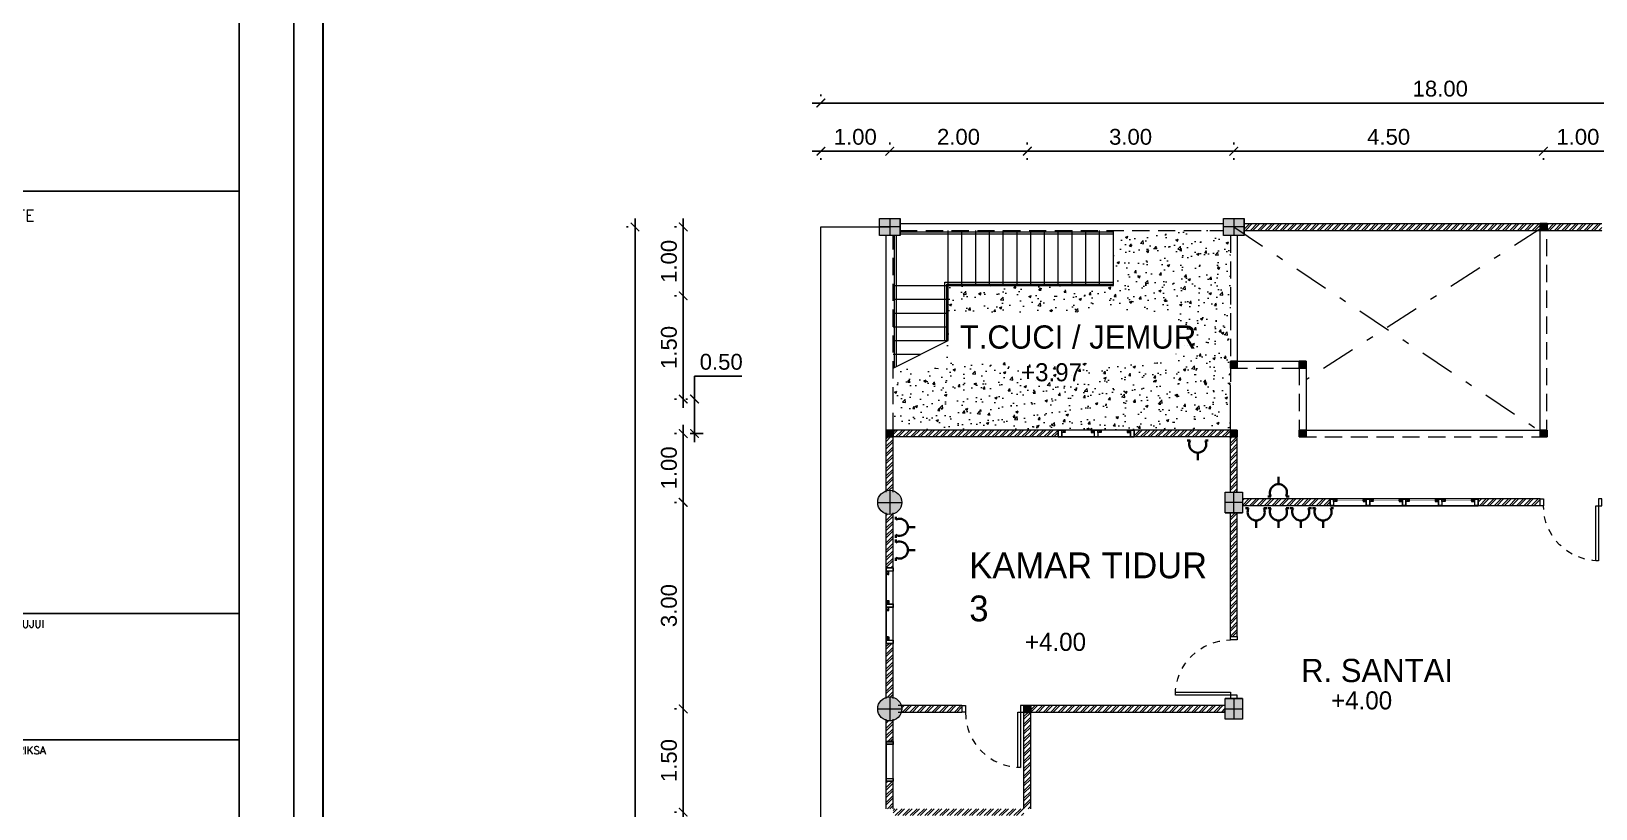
# Model space of a CAD drawing. Header units: millimetres. Extents: x -667 to -468, y -723 to -475.
# Drawn here: x -595.43 to -572.7, y -699.84 to -688.54 of the extents above; entities that cross this region are included whole.
import ezdxf

# ---------------------------------------------------------------- set-up
doc = ezdxf.new("R2010")
doc.units = ezdxf.units.MM
for name, pattern in [('CENTER', [2, 1.25, -0.25, 0.25, -0.25]), ('DASHDOT', [1, 0.5, -0.25, 0, -0.25]), ('DASHED2', [0.375, 0.25, -0.125]), ('HIDDEN', [0.375, 0.25, -0.125])]:
    doc.linetypes.add(name, pattern=pattern)
doc.layers.get('0').update_dxf_attribs({"lineweight": 9})
doc.layers.get('Defpoints').update_dxf_attribs({"lineweight": 0})
for name, color, linetype, lineweight in [('BLOCK', 231, 'Continuous', 5), ('COLUMN', 11, 'Continuous', 9), ('dinding', 36, 'Continuous', 9), ('DOOR', 6, 'Continuous', 5), ('HIDDEN', 9, 'HIDDEN', 5), ('NOTASI', 250, 'Continuous', 5), ('pintu', 6, 'Continuous', 5), ('TEXT', 26, 'Continuous', 5)]:
    doc.layers.add(name, color=color, linetype=linetype, lineweight=lineweight)
doc.layers.add('KOP', color=1, linetype='Continuous')
doc.styles.add('ROMANS', font='romans.shx')
doc.styles.add('ROMS', font='romans.shx', dxfattribs={"width": 0.9, "height": 16})
doc.styles.get("Standard").update_dxf_attribs({"font": 'arial.ttf'})
doc.dimstyles.new('Copy of 1-100', dxfattribs={"dimtxt": 0.23, "dimasz": 0.125, "dimexe": 0.125, "dimexo": 0.1, "dimgap": 0.09, "dimtad": 1, "dimtoh": 1, "dimzin": 0, "dimdsep": 46, "dimtxsty": 'Standard', "dimblk": 'ARCHTICK', "dimcen": 0.09, "dimdle": 0.125, "dimclrt": 2, "dimadec": 0, "dimazin": 0, "dimtfac": 1, "dimtofl": 0, "dimtmove": 0, "dimatfit": 3, "dimldrblk": 'ARCHTICK', "dimfxl": 1, "dimtolj": 1, "dimtzin": 0, "dimarcsym": 0})
pattern_1 = [(45, (75.192764, -159.11501), (-0.053881537, 0.053881537), []), (45, (75.228685, -159.11501), (-0.053881537, 0.053881537), [])]

# ---------------------------------------------------------------- blocks, each defined once
blk = doc.blocks.new('EW2433')
at = {"layer": 'Defpoints'}
for p, q in [((482.796, -195.749), (482.796, -209.927)), ((502.962, -209.927), (502.962, -195.749))]:
    blk.add_line(p, q, dxfattribs=at)
at = {"layer": 'KOP', "color": 11, "ltscale": 0.1}
for p, q in [((483.021, -209.596), (483.021, -195.95)), ((483.024, -195.952), (483.024, -209.593))]:
    blk.add_line(p, q, dxfattribs=at)
at = {"layer": 'KOP', "linetype": 'Continuous'}
blk.add_line((502.538, -195.95), (502.538, -209.596), dxfattribs=at)
at = {"layer": 'KOP', "color": 1, "ltscale": 0.1}
for p, q in [((502.538, -197.521), (500.579, -197.521)), ((502.538, -200.793), (500.579, -200.793)), ((502.538, -201.772), (500.579, -201.772))]:
    blk.add_line(p, q, dxfattribs=at)
at = {"layer": 'KOP', "color": 1, "linetype": 'Continuous', "width": 1}
for s, height, style, p in [('NOTE', 0.0882, 'ROMANS', (500.652, -197.753)), ('DISETUJUI', 0.0588, 'ROMS', (500.643, -200.902)), ('DIPERIKSA', 0.0588, 'ROMS', (500.643, -201.881))]:
    blk.add_text(s, height=height, dxfattribs=dict(at, style=style)).set_placement(p)
blk = doc.blocks.new('FFFF')
at = {"layer": 'NOTASI', "ltscale": 0.01}
h = blk.add_hatch(color=256, dxfattribs=at)
h.paths.add_polyline_path([(-508.37, -250.991), (-508.495, -250.991), (-508.495, -251.141), (-508.37, -251.141)])
h.paths.add_polyline_path([(-508.37, -251.141), (-508.495, -251.141), (-508.495, -251.291), (-508.37, -251.291)])
h.paths.add_polyline_path([(-508.495, -251.141), (-508.62, -251.141), (-508.62, -251.291), (-508.495, -251.291)])
h.paths.add_polyline_path([(-508.495, -250.991), (-508.62, -250.991), (-508.62, -251.141), (-508.495, -251.141)])
at = {"ltscale": 0.01}
for p, q in [((-508.37, -250.991), (-508.62, -250.991)), ((-508.62, -251.141), (-508.37, -251.141)), ((-508.495, -250.991), (-508.495, -251.291))]:
    blk.add_line(p, q, dxfattribs=at)
blk.add_lwpolyline([(-508.62, -250.991), (-508.37, -250.991), (-508.37, -251.291), (-508.62, -251.291)], close=True, dxfattribs=at)
blk = doc.blocks.new('*U614')
for points in [[(81823, 24533), (81823, 25333), (81783, 25333), (81783, 24533)], [(80973, 24433), (81023, 24433), (81023, 24533), (80973, 24533)], [(81823, 24533), (81873, 24533), (81873, 24433), (81823, 24433)]]:
    blk.add_lwpolyline(points, close=True)
at = {"layer": 'HIDDEN'}
blk.add_arc((81823, 24533), 800, 90, 180, dxfattribs=at)
blk = doc.blocks.new('*U582')
for points in [[(81023, 24533), (81023, 25333), (81063, 25333), (81063, 24533)], [(81023, 24533), (80973, 24533), (80973, 24433), (81023, 24433)], [(81873, 24433), (81823, 24433), (81823, 24533), (81873, 24533)]]:
    blk.add_lwpolyline(points, close=True)
at = {"layer": 'HIDDEN'}
blk.add_arc((81023, 24533), 800, 0, 90, dxfattribs=at)
blk = doc.blocks.new('32')
at = {"layer": 'NOTASI'}
h = blk.add_hatch(color=256, dxfattribs=at)
h.paths.add_polyline_path([(2106.822, 191.47), (2106.772, 191.47), (2106.772, 191.42), (2106.822, 191.42)])
h.paths.add_polyline_path([(2106.872, 191.47), (2106.822, 191.47), (2106.822, 191.42), (2106.872, 191.42)])
h.paths.add_polyline_path([(2106.872, 191.42), (2106.822, 191.42), (2106.822, 191.37), (2106.872, 191.37)])
h.paths.add_polyline_path([(2106.822, 191.42), (2106.772, 191.42), (2106.772, 191.37), (2106.822, 191.37)])
at = {"layer": 'BLOCK'}
for p, q in [((2106.772, 191.42), (2106.872, 191.42)), ((2106.822, 191.47), (2106.822, 191.37))]:
    blk.add_line(p, q, dxfattribs=at)
blk.add_lwpolyline([(2106.872, 191.47), (2106.772, 191.47), (2106.772, 191.37), (2106.872, 191.37)], close=True, dxfattribs=at)
blk = doc.blocks.new('*U248')
for points in [[(81823, 24533), (81823, 25333), (81783, 25333), (81783, 24533)], [(80973, 24433), (81023, 24433), (81023, 24533), (80973, 24533)], [(81823, 24533), (81873, 24533), (81873, 24433), (81823, 24433)]]:
    blk.add_lwpolyline(points, close=True)
at = {"layer": 'HIDDEN'}
blk.add_arc((81823, 24533), 800, 90, 180, dxfattribs=at)
blk = doc.blocks.new('kolommm bulat')
at = {"layer": 'NOTASI'}
h = blk.add_hatch(color=256, dxfattribs=at)
h.paths.add_polyline_path([(-808.914, -494.931), (-808.914, -495.106), (-808.739, -495.106, 0.414214)])
h.paths.add_polyline_path([(-808.914, -494.931, 0.414214), (-809.089, -495.106), (-808.914, -495.106)])
h.paths.add_polyline_path([(-808.914, -495.106), (-809.089, -495.106, 0.414214), (-808.914, -495.281)])
h.paths.add_polyline_path([(-808.739, -495.106), (-808.914, -495.106), (-808.914, -495.281, 0.414214)])
for p, q in [((-808.914, -494.931), (-808.914, -495.281)), ((-809.089, -495.106), (-808.739, -495.106))]:
    blk.add_line(p, q)
blk.add_circle((-808.914, -495.106), 0.175)
blk = doc.blocks.new('FCE')
h = blk.add_hatch()
h.set_pattern_fill('ANSI31', color=30, scale=0.02, angle=-180, style=0)
h.set_pattern_definition([(45, (-1849.7851361, -2568.5427676), (-0.0017677669529, 0.0017677669529), [])])
h.paths.add_polyline_path([(-655.011, -509.722), (-655.009, -509.722, -0.354282), (-655.007, -509.719), (-655.027, -509.719), (-655.027, -509.727), (-655.011, -509.727)])
h.paths.add_polyline_path([(-655.027, -509.711), (-655.027, -509.719), (-655.007, -509.719, -0.354282), (-655.009, -509.716), (-655.011, -509.716), (-655.011, -509.711)])
h = blk.add_hatch()
h.set_pattern_fill('ANSI31', color=30, scale=0.02, angle=-180, style=0)
h.set_pattern_definition([(135, (540.1511286, -2568.5427676), (0.0017677669529, 0.0017677669529), [])])
h.paths.add_polyline_path([(-654.623, -509.722), (-654.625, -509.722, 0.354282), (-654.627, -509.719), (-654.607, -509.719), (-654.607, -509.727), (-654.623, -509.727)])
h.paths.add_polyline_path([(-654.607, -509.711), (-654.607, -509.719), (-654.627, -509.719, 0.354282), (-654.625, -509.716), (-654.623, -509.716), (-654.623, -509.711)])
h = blk.add_hatch()
h.set_pattern_fill('ANSI31', color=30, scale=0.02, angle=-180, style=0)
h.set_pattern_definition([(45, (-1849.2601361, -2568.5427676), (-0.0017677669529, 0.0017677669529), [])])
h.paths.add_polyline_path([(-654.486, -509.722), (-654.484, -509.722, -0.354282), (-654.482, -509.719), (-654.502, -509.719), (-654.502, -509.727), (-654.486, -509.727)])
h.paths.add_polyline_path([(-654.502, -509.711), (-654.502, -509.719), (-654.482, -509.719, -0.354282), (-654.484, -509.716), (-654.486, -509.716), (-654.486, -509.711)])
h = blk.add_hatch()
h.set_pattern_fill('ANSI31', color=30, scale=0.02, angle=-180, style=0)
h.set_pattern_definition([(135, (540.6761286, -2568.5427676), (0.0017677669529, 0.0017677669529), [])])
h.paths.add_polyline_path([(-654.098, -509.722), (-654.1, -509.722, 0.354282), (-654.102, -509.719), (-654.082, -509.719), (-654.082, -509.727), (-654.098, -509.727)])
h.paths.add_polyline_path([(-654.082, -509.711), (-654.082, -509.719), (-654.102, -509.719, 0.354282), (-654.1, -509.716), (-654.098, -509.716), (-654.098, -509.711)])
for points in [[(-655.055, -509.638), (-655.105, -509.638), (-655.105, -509.738), (-655.055, -509.738)], [(-655.105, -509.638), (-654.005, -509.638), (-654.005, -509.738), (-655.105, -509.738)], [(-655.057, -509.64), (-655.103, -509.64), (-655.103, -509.736), (-655.057, -509.736)], [(-654.53, -509.638), (-654.58, -509.638), (-654.58, -509.738), (-654.53, -509.738)], [(-654.532, -509.64), (-654.578, -509.64), (-654.578, -509.736), (-654.532, -509.736)], [(-654.005, -509.638), (-654.055, -509.638), (-654.055, -509.738), (-654.005, -509.738)], [(-654.007, -509.64), (-654.053, -509.64), (-654.053, -509.736), (-654.007, -509.736)], [(-655.029, -509.709), (-655.009, -509.709), (-655.009, -509.703), (-655.053, -509.703), (-655.053, -509.736), (-655.009, -509.736), (-655.009, -509.729), (-655.029, -509.729)], [(-654.605, -509.709), (-654.625, -509.709), (-654.625, -509.703), (-654.582, -509.703), (-654.582, -509.736), (-654.625, -509.736), (-654.625, -509.729), (-654.605, -509.729)], [(-654.504, -509.709), (-654.484, -509.709), (-654.484, -509.703), (-654.528, -509.703), (-654.528, -509.736), (-654.484, -509.736), (-654.484, -509.729), (-654.504, -509.729)], [(-654.08, -509.709), (-654.1, -509.709), (-654.1, -509.703), (-654.057, -509.703), (-654.057, -509.736), (-654.1, -509.736), (-654.1, -509.729), (-654.08, -509.729)]]:
    blk.add_lwpolyline(points, close=True)
for points in [[(-655.009, -509.713), (-655.009, -509.711), (-655.009, -509.716), (-655.009, -509.711), (-655.007, -509.711), (-655.007, -509.701), (-655.055, -509.701), (-655.055, -509.738), (-655.007, -509.738), (-655.007, -509.727), (-655.009, -509.727), (-655.009, -509.722), (-655.009, -509.727)], [(-655.009, -509.722), (-655.011, -509.722), (-655.011, -509.727), (-655.027, -509.727), (-655.027, -509.711), (-655.011, -509.711), (-655.011, -509.716), (-655.009, -509.716)], [(-654.625, -509.713), (-654.625, -509.711), (-654.625, -509.716), (-654.625, -509.711), (-654.627, -509.711), (-654.627, -509.701), (-654.58, -509.701), (-654.58, -509.738), (-654.627, -509.738), (-654.627, -509.727), (-654.625, -509.727), (-654.625, -509.722), (-654.625, -509.727)], [(-654.625, -509.722), (-654.623, -509.722), (-654.623, -509.727), (-654.607, -509.727), (-654.607, -509.711), (-654.623, -509.711), (-654.623, -509.716), (-654.625, -509.716)], [(-654.484, -509.713), (-654.484, -509.711), (-654.484, -509.716), (-654.484, -509.711), (-654.482, -509.711), (-654.482, -509.701), (-654.53, -509.701), (-654.53, -509.738), (-654.482, -509.738), (-654.482, -509.727), (-654.484, -509.727), (-654.484, -509.722), (-654.484, -509.727)], [(-654.484, -509.722), (-654.486, -509.722), (-654.486, -509.727), (-654.502, -509.727), (-654.502, -509.711), (-654.486, -509.711), (-654.486, -509.716), (-654.484, -509.716)], [(-654.1, -509.713), (-654.1, -509.711), (-654.1, -509.716), (-654.1, -509.711), (-654.102, -509.711), (-654.102, -509.701), (-654.055, -509.701), (-654.055, -509.738), (-654.102, -509.738), (-654.102, -509.727), (-654.1, -509.727), (-654.1, -509.722), (-654.1, -509.727)], [(-654.1, -509.722), (-654.098, -509.722), (-654.098, -509.727), (-654.082, -509.727), (-654.082, -509.711), (-654.098, -509.711), (-654.098, -509.716), (-654.1, -509.716)]]:
    blk.add_lwpolyline(points)
at = {"color": 20, "const_width": 0.002}
for points in [[(-654.623, -509.719), (-655.011, -509.719)], [(-654.098, -509.719), (-654.486, -509.719)]]:
    blk.add_lwpolyline(points, dxfattribs=at)
for centre, start, end in [((-655.006, -509.717), 174.6734, 252.7067), ((-655.006, -509.722), 107.2933, 185.3266), ((-654.628, -509.717), 287.2933, 5.3266), ((-654.628, -509.722), 354.6734, 72.7067), ((-654.481, -509.717), 174.6734, 252.7067), ((-654.481, -509.722), 107.2933, 185.3266), ((-654.103, -509.717), 287.2933, 5.3266), ((-654.103, -509.722), 354.6734, 72.7067)]:
    blk.add_arc(centre, 0.00286, start, end)
blk = doc.blocks.new('_ArchTick')
at = {"color": 0, "linetype": 'ByBlock', "const_width": 0.15}
blk.add_lwpolyline([(-0.5, -0.5), (0.5, 0.5)], dxfattribs=at)
blk = doc.blocks.new('*D1110')
at = {"layer": 'Defpoints', "color": 0}
for p in [(-585.956, -699.886), (-585.956, -699.886), (-585.956, -701.386)]:
    blk.add_point(p, dxfattribs=at)
at = {"layer": 'NOTASI', "color": 0, "lineweight": -2}
for p, q in [((-586.056, -699.886), (-586.081, -699.886)), ((-585.956, -701.511), (-585.956, -699.761)), ((-586.056, -701.386), (-586.081, -701.386))]:
    blk.add_line(p, q, dxfattribs=at)
at = {"layer": 'NOTASI', "color": 0, "lineweight": -2, "xscale": 0.125, "yscale": 0.125, "zscale": 0.125}
for p, rotation in [((-585.956, -699.886), 90), ((-585.956, -701.386), 270)]:
    blk.add_blockref('_ArchTick', p, dxfattribs=dict(at, rotation=rotation))
at = {"layer": 'NOTASI', "color": 2, "insert": (-586.163, -700.636), "char_height": 0.23, "attachment_point": 5, "rotation": 90}
blk.add_mtext('\\A1;1.50', dxfattribs=at)
blk = doc.blocks.new('*D1111')
at = {"layer": 'Defpoints', "color": 0}
for p in [(-585.956, -698.386), (-585.956, -698.386), (-585.956, -699.886)]:
    blk.add_point(p, dxfattribs=at)
at = {"layer": 'NOTASI', "color": 0, "lineweight": -2}
for p, q in [((-585.956, -700.011), (-585.956, -698.261)), ((-586.056, -698.386), (-586.081, -698.386)), ((-586.056, -699.886), (-586.081, -699.886))]:
    blk.add_line(p, q, dxfattribs=at)
at = {"layer": 'NOTASI', "color": 0, "lineweight": -2, "xscale": 0.125, "yscale": 0.125, "zscale": 0.125}
for p, rotation in [((-585.956, -698.386), 90), ((-585.956, -699.886), 270)]:
    blk.add_blockref('_ArchTick', p, dxfattribs=dict(at, rotation=rotation))
at = {"layer": 'NOTASI', "color": 2, "insert": (-586.163, -699.136), "char_height": 0.23, "attachment_point": 5, "rotation": 90}
blk.add_mtext('\\A1;1.50', dxfattribs=at)
blk = doc.blocks.new('*D1112')
at = {"layer": 'Defpoints', "color": 0}
for p in [(-585.956, -695.386), (-585.956, -695.386), (-585.956, -698.386)]:
    blk.add_point(p, dxfattribs=at)
at = {"layer": 'NOTASI', "color": 0, "lineweight": -2}
for p, q in [((-585.956, -698.511), (-585.956, -695.261)), ((-586.056, -695.386), (-586.081, -695.386)), ((-586.056, -698.386), (-586.081, -698.386))]:
    blk.add_line(p, q, dxfattribs=at)
at = {"layer": 'NOTASI', "color": 0, "lineweight": -2, "xscale": 0.125, "yscale": 0.125, "zscale": 0.125}
for p, rotation in [((-585.956, -695.386), 90), ((-585.956, -698.386), 270)]:
    blk.add_blockref('_ArchTick', p, dxfattribs=dict(at, rotation=rotation))
at = {"layer": 'NOTASI', "color": 2, "insert": (-586.163, -696.886), "char_height": 0.23, "attachment_point": 5, "rotation": 90}
blk.add_mtext('\\A1;3.00', dxfattribs=at)
blk = doc.blocks.new('*D1113')
at = {"layer": 'Defpoints', "color": 0}
for p in [(-585.956, -694.386), (-585.956, -694.386), (-585.956, -695.386)]:
    blk.add_point(p, dxfattribs=at)
at = {"layer": 'NOTASI', "color": 0, "lineweight": -2}
for p, q in [((-586.056, -694.386), (-586.081, -694.386)), ((-585.956, -695.511), (-585.956, -694.261)), ((-586.056, -695.386), (-586.081, -695.386))]:
    blk.add_line(p, q, dxfattribs=at)
at = {"layer": 'NOTASI', "color": 0, "lineweight": -2, "xscale": 0.125, "yscale": 0.125, "zscale": 0.125}
for p, rotation in [((-585.956, -694.386), 90), ((-585.956, -695.386), 270)]:
    blk.add_blockref('_ArchTick', p, dxfattribs=dict(at, rotation=rotation))
at = {"layer": 'NOTASI', "color": 2, "insert": (-586.163, -694.886), "char_height": 0.23, "attachment_point": 5, "rotation": 90}
blk.add_mtext('\\A1;1.00', dxfattribs=at)
blk = doc.blocks.new('*D1114')
at = {"layer": 'Defpoints', "color": 0}
for p in [(-585.956, -692.386), (-585.956, -692.386), (-585.956, -693.886)]:
    blk.add_point(p, dxfattribs=at)
at = {"layer": 'NOTASI', "color": 0, "lineweight": -2}
for p, q in [((-586.056, -692.386), (-586.081, -692.386)), ((-585.956, -694.011), (-585.956, -692.261)), ((-586.056, -693.886), (-586.081, -693.886))]:
    blk.add_line(p, q, dxfattribs=at)
at = {"layer": 'NOTASI', "color": 0, "lineweight": -2, "xscale": 0.125, "yscale": 0.125, "zscale": 0.125}
for p, rotation in [((-585.956, -692.386), 90), ((-585.956, -693.886), 270)]:
    blk.add_blockref('_ArchTick', p, dxfattribs=dict(at, rotation=rotation))
at = {"layer": 'NOTASI', "color": 2, "insert": (-586.163, -693.136), "char_height": 0.23, "attachment_point": 5, "rotation": 90}
blk.add_mtext('\\A1;1.50', dxfattribs=at)
blk = doc.blocks.new('*D1115')
at = {"layer": 'Defpoints', "color": 0}
for p in [(-586.656, -691.386), (-586.656, -691.386), (-586.456, -711.386)]:
    blk.add_point(p, dxfattribs=at)
at = {"layer": 'NOTASI', "color": 0, "lineweight": -2}
for p, q in [((-586.656, -711.511), (-586.656, -691.261)), ((-586.756, -691.386), (-586.781, -691.386)), ((-586.556, -711.386), (-586.781, -711.386))]:
    blk.add_line(p, q, dxfattribs=at)
at = {"layer": 'NOTASI', "color": 0, "lineweight": -2, "xscale": 0.125, "yscale": 0.125, "zscale": 0.125}
for p, rotation in [((-586.656, -691.386), 90), ((-586.656, -711.386), 270)]:
    blk.add_blockref('_ArchTick', p, dxfattribs=dict(at, rotation=rotation))
at = {"layer": 'NOTASI', "color": 2, "insert": (-586.863, -701.386), "char_height": 0.23, "attachment_point": 5, "rotation": 90}
blk.add_mtext('\\A1;20.00', dxfattribs=at)
blk = doc.blocks.new('*D1116')
at = {"layer": 'Defpoints', "color": 0}
for p in [(-583.956, -690.286), (-582.956, -690.286), (-582.956, -690.286)]:
    blk.add_point(p, dxfattribs=at)
at = {"layer": 'NOTASI', "color": 0, "lineweight": -2}
for p, q in [((-584.081, -690.286), (-582.831, -690.286)), ((-582.956, -690.186), (-582.956, -690.161)), ((-583.956, -690.386), (-583.956, -690.411))]:
    blk.add_line(p, q, dxfattribs=at)
at = {"layer": 'NOTASI', "color": 0, "lineweight": -2, "xscale": 0.125, "yscale": 0.125, "zscale": 0.125, "rotation": 180}
blk.add_blockref('_ArchTick', (-583.956, -690.286), dxfattribs=at)
at = {"layer": 'NOTASI', "color": 0, "lineweight": -2, "xscale": 0.125, "yscale": 0.125, "zscale": 0.125}
blk.add_blockref('_ArchTick', (-582.956, -690.286), dxfattribs=at)
at = {"layer": 'NOTASI', "color": 2, "insert": (-583.456, -690.078), "char_height": 0.23, "attachment_point": 5}
blk.add_mtext('\\A1;1.00', dxfattribs=at)
blk = doc.blocks.new('*D1117')
at = {"layer": 'Defpoints', "color": 0}
for p in [(-583.956, -689.586), (-565.956, -689.586), (-565.956, -689.586)]:
    blk.add_point(p, dxfattribs=at)
at = {"layer": 'NOTASI', "color": 0, "lineweight": -2}
for p, q in [((-584.081, -689.586), (-565.831, -689.586)), ((-583.956, -689.486), (-583.956, -689.461)), ((-565.956, -689.486), (-565.956, -689.461))]:
    blk.add_line(p, q, dxfattribs=at)
at = {"layer": 'NOTASI', "color": 0, "lineweight": -2, "xscale": 0.125, "yscale": 0.125, "zscale": 0.125, "rotation": 180}
blk.add_blockref('_ArchTick', (-583.956, -689.586), dxfattribs=at)
at = {"layer": 'NOTASI', "color": 0, "lineweight": -2, "xscale": 0.125, "yscale": 0.125, "zscale": 0.125}
blk.add_blockref('_ArchTick', (-565.956, -689.586), dxfattribs=at)
at = {"layer": 'NOTASI', "color": 2, "insert": (-574.956, -689.378), "char_height": 0.23, "attachment_point": 5}
blk.add_mtext('\\A1;18.00', dxfattribs=at)
blk = doc.blocks.new('*D1118')
at = {"layer": 'Defpoints', "color": 0}
for p in [(-582.956, -690.286), (-580.956, -690.286), (-580.956, -690.286)]:
    blk.add_point(p, dxfattribs=at)
at = {"layer": 'NOTASI', "color": 0, "lineweight": -2}
for p, q in [((-583.081, -690.286), (-580.831, -690.286)), ((-582.956, -690.186), (-582.956, -690.161)), ((-580.956, -690.386), (-580.956, -690.411))]:
    blk.add_line(p, q, dxfattribs=at)
at = {"layer": 'NOTASI', "color": 0, "lineweight": -2, "xscale": 0.125, "yscale": 0.125, "zscale": 0.125, "rotation": 180}
blk.add_blockref('_ArchTick', (-582.956, -690.286), dxfattribs=at)
at = {"layer": 'NOTASI', "color": 0, "lineweight": -2, "xscale": 0.125, "yscale": 0.125, "zscale": 0.125}
blk.add_blockref('_ArchTick', (-580.956, -690.286), dxfattribs=at)
at = {"layer": 'NOTASI', "color": 2, "insert": (-581.956, -690.078), "char_height": 0.23, "attachment_point": 5}
blk.add_mtext('\\A1;2.00', dxfattribs=at)
blk = doc.blocks.new('*D1119')
at = {"layer": 'Defpoints', "color": 0}
for p in [(-580.956, -690.286), (-577.956, -690.286), (-577.956, -690.286)]:
    blk.add_point(p, dxfattribs=at)
at = {"layer": 'NOTASI', "color": 0, "lineweight": -2}
for p, q in [((-581.081, -690.286), (-577.831, -690.286)), ((-580.956, -690.186), (-580.956, -690.161)), ((-577.956, -690.186), (-577.956, -690.161))]:
    blk.add_line(p, q, dxfattribs=at)
at = {"layer": 'NOTASI', "color": 0, "lineweight": -2, "xscale": 0.125, "yscale": 0.125, "zscale": 0.125, "rotation": 180}
blk.add_blockref('_ArchTick', (-580.956, -690.286), dxfattribs=at)
at = {"layer": 'NOTASI', "color": 0, "lineweight": -2, "xscale": 0.125, "yscale": 0.125, "zscale": 0.125}
blk.add_blockref('_ArchTick', (-577.956, -690.286), dxfattribs=at)
at = {"layer": 'NOTASI', "color": 2, "insert": (-579.456, -690.078), "char_height": 0.23, "attachment_point": 5}
blk.add_mtext('\\A1;3.00', dxfattribs=at)
blk = doc.blocks.new('*D1120')
at = {"layer": 'Defpoints', "color": 0}
for p in [(-577.956, -690.286), (-573.456, -690.286), (-573.456, -690.286)]:
    blk.add_point(p, dxfattribs=at)
at = {"layer": 'NOTASI', "color": 0, "lineweight": -2}
for p, q in [((-578.081, -690.286), (-573.331, -690.286)), ((-577.956, -690.386), (-577.956, -690.411)), ((-573.456, -690.386), (-573.456, -690.411))]:
    blk.add_line(p, q, dxfattribs=at)
at = {"layer": 'NOTASI', "color": 0, "lineweight": -2, "xscale": 0.125, "yscale": 0.125, "zscale": 0.125, "rotation": 180}
blk.add_blockref('_ArchTick', (-577.956, -690.286), dxfattribs=at)
at = {"layer": 'NOTASI', "color": 0, "lineweight": -2, "xscale": 0.125, "yscale": 0.125, "zscale": 0.125}
blk.add_blockref('_ArchTick', (-573.456, -690.286), dxfattribs=at)
at = {"layer": 'NOTASI', "color": 2, "insert": (-575.706, -690.078), "char_height": 0.23, "attachment_point": 5}
blk.add_mtext('\\A1;4.50', dxfattribs=at)
blk = doc.blocks.new('*D1142')
at = {"layer": 'Defpoints', "color": 0}
for p in [(-573.456, -690.286), (-572.456, -690.286), (-572.456, -690.286)]:
    blk.add_point(p, dxfattribs=at)
at = {"layer": 'NOTASI', "color": 0, "lineweight": -2}
for p, q in [((-573.581, -690.286), (-572.331, -690.286)), ((-573.456, -690.386), (-573.456, -690.411)), ((-572.456, -690.386), (-572.456, -690.411))]:
    blk.add_line(p, q, dxfattribs=at)
at = {"layer": 'NOTASI', "color": 0, "lineweight": -2, "xscale": 0.125, "yscale": 0.125, "zscale": 0.125, "rotation": 180}
blk.add_blockref('_ArchTick', (-573.456, -690.286), dxfattribs=at)
at = {"layer": 'NOTASI', "color": 0, "lineweight": -2, "xscale": 0.125, "yscale": 0.125, "zscale": 0.125}
blk.add_blockref('_ArchTick', (-572.456, -690.286), dxfattribs=at)
at = {"layer": 'NOTASI', "color": 2, "insert": (-572.956, -690.078), "char_height": 0.23, "attachment_point": 5}
blk.add_mtext('\\A1;1.00', dxfattribs=at)
blk = doc.blocks.new('*D1143')
at = {"layer": 'Defpoints', "color": 0}
for p in [(-585.792, -693.886), (-585.792, -693.886), (-585.956, -694.386)]:
    blk.add_point(p, dxfattribs=at)
at = {"layer": 'NOTASI', "color": 0, "lineweight": -2}
for p, q in [((-585.792, -693.886), (-585.792, -693.553)), ((-585.792, -693.553), (-585.105, -693.553)), ((-585.892, -693.886), (-585.917, -693.886)), ((-585.792, -694.511), (-585.792, -693.886)), ((-585.856, -694.386), (-585.667, -694.386))]:
    blk.add_line(p, q, dxfattribs=at)
at = {"layer": 'NOTASI', "color": 0, "lineweight": -2, "xscale": 0.125, "yscale": 0.125, "zscale": 0.125}
for p, rotation in [((-585.792, -693.886), 90), ((-585.792, -694.386), 270)]:
    blk.add_blockref('_ArchTick', p, dxfattribs=dict(at, rotation=rotation))
at = {"layer": 'NOTASI', "color": 2, "insert": (-585.404, -693.346), "char_height": 0.23, "attachment_point": 5}
blk.add_mtext('\\A1;0.50', dxfattribs=at)
blk = doc.blocks.new('*D1144')
at = {"layer": 'Defpoints', "color": 0}
for p in [(-585.956, -691.386), (-585.956, -691.386), (-585.956, -692.386)]:
    blk.add_point(p, dxfattribs=at)
at = {"layer": 'NOTASI', "color": 0, "lineweight": -2}
for p, q in [((-585.956, -692.511), (-585.956, -691.261)), ((-586.056, -691.386), (-586.081, -691.386)), ((-586.056, -692.386), (-586.081, -692.386))]:
    blk.add_line(p, q, dxfattribs=at)
at = {"layer": 'NOTASI', "color": 0, "lineweight": -2, "xscale": 0.125, "yscale": 0.125, "zscale": 0.125}
for p, rotation in [((-585.956, -691.386), 90), ((-585.956, -692.386), 270)]:
    blk.add_blockref('_ArchTick', p, dxfattribs=dict(at, rotation=rotation))
at = {"layer": 'NOTASI', "color": 2, "insert": (-586.163, -691.886), "char_height": 0.23, "attachment_point": 5, "rotation": 90}
blk.add_mtext('\\A1;1.00', dxfattribs=at)
blk = doc.blocks.new('VFE')
for points in [[(-641.365, -508.738), (-641.325, -508.738), (-641.325, -508.638), (-641.365, -508.638)], [(-640.79, -508.738), (-641.365, -508.738), (-641.365, -508.638), (-640.79, -508.638)], [(-641.327, -508.64), (-641.363, -508.64), (-641.363, -508.736), (-641.327, -508.736)], [(-640.83, -508.738), (-640.79, -508.738), (-640.79, -508.638), (-640.83, -508.638)], [(-640.792, -508.64), (-640.828, -508.64), (-640.828, -508.736), (-640.792, -508.736)]]:
    blk.add_lwpolyline(points, close=True)
at = {"linetype": 'CENTER', "ltscale": 0.1, "const_width": 0.002}
blk.add_lwpolyline([(-641.325, -508.703), (-640.83, -508.703)], dxfattribs=at)
blk = doc.blocks.new('sk 1')
at = {"color": 242, "lineweight": 35, "true_color": 0xbb071f}
for p, q in [((-124, 0), (-230, 0)), ((54, 111), (54, 154)), ((54, 111), (54, 111)), ((54, -111), (54, -154))]:
    blk.add_line(p, q, dxfattribs=at)
blk.add_arc((0, 0), 124, 64.0295, 295.9705, dxfattribs=at)

msp = doc.modelspace()

# ---------------------------------------------------------------- hatches: boundary and pattern name
at = {"layer": 'NOTASI'}
h = msp.add_hatch(dxfattribs=at)
h.set_pattern_fill('AR-CONC', color=256, scale=0.002, style=0)
h.set_pattern_definition([(50, (113.0025, -185.69758), (0.36436934, -0.03187817), [0.0381, -0.4191]), (355, (113.0025, -185.6976), (-0.07048565, 0.38211329), [0.03048, -0.33528]), (100.451, (113.03288, -185.70024), (0.293885, 0.35023338), [0.03238, -0.35618]), (46.1842, (113.0025, -185.596), (0.54215808, -0.08408466), [0.05715, -0.62865]), (96.6356, (113.0477, -185.603), (0.47480847, 0.4948511), [0.04857, -0.53427]), (351.184, (113.0025, -185.596), (0.4748092, 0.49485024), [0.04572, -0.50292]), (21, (113.0533, -185.62138), (0.30322976, -0.20453104), [0.0381, -0.4191]), (326, (113.0533, -185.6214), (0.12360406, 0.36837593), [0.03048, -0.33528]), (71.4514, (113.07858, -185.63843), (0.42683298, 0.16384572), [0.03238, -0.35618]), (37.5, (113.00251, -185.69758), (0.006177207, 0.169110078), [0, -0.331216, 0, -0.34036, 0, -0.33655]), (7.5, (113.00251, -185.69758), (0.133639325, 0.20036115), [0, -0.194056, 0, -0.323596, 0, -0.12827]), (327.5, (112.88923, -185.69758), (0.27118119, -0.011457488), [0, -0.127, 0, -0.39624, 0, -0.52578]), (317.5, (112.83843, -185.69758), (0.29625836, 0.05085298), [0, -0.1651, 0, -0.263144, 0, -0.37338])])
h.paths.add_polyline_path([(-582.126, -693.357), (-578.797, -693.357), (-578.797, -692.619), (-582.126, -692.619)], flags=17)
h.paths.add_polyline_path([(-579.706, -691.436), (-579.706, -692.236), (-582.106, -692.236), (-582.106, -693.436), (-582.906, -693.436), (-582.906, -694.336), (-578.006, -694.336), (-578.006, -691.511), (-578.106, -691.511), (-578.106, -691.436)])
h = msp.add_hatch(dxfattribs=at)
h.set_pattern_fill('ANSI32', color=256, scale=0.008, style=0)
h.set_pattern_definition(pattern_1)
h.paths.add_polyline_path([(-574.808, -691.336), (-577.806, -691.336), (-577.806, -691.436), (-574.808, -691.436)])
h.paths.add_polyline_path([(-573.506, -691.418), (-573.506, -691.386), (-573.506, -691.336), (-574.808, -691.336), (-574.808, -691.436), (-573.533, -691.436)])
h.paths.add_polyline_path([(-572.606, -691.336), (-573.406, -691.336), (-573.406, -691.436), (-572.606, -691.436)])
h.paths.add_polyline_path([(-571.006, -691.336), (-572.306, -691.336), (-572.306, -691.436), (-571.006, -691.436)])
h = msp.add_hatch(dxfattribs=at)
h.set_pattern_fill('ANSI32', color=256, scale=0.008, style=0)
h.set_pattern_definition(pattern_1)
h.paths.add_polyline_path([(-577.906, -695.536), (-578.006, -695.536), (-578.006, -697.336), (-577.906, -697.336)])
h.paths.add_polyline_path([(-577.906, -694.436), (-578.006, -694.436), (-578.006, -695.236), (-577.906, -695.236)])
h.paths.add_polyline_path([(-578.006, -694.336), (-579.406, -694.336), (-579.406, -694.436), (-578.006, -694.436)])
h.paths.add_polyline_path([(-580.506, -694.336), (-582.906, -694.336), (-582.906, -694.436), (-580.506, -694.436)])
h.paths.add_polyline_path([(-582.906, -694.436), (-583.006, -694.436), (-583.006, -695.218, -0.145898), (-582.906, -695.218)])
h.paths.add_polyline_path([(-582.906, -697.436), (-583.006, -697.436), (-583.006, -698.218, -0.145898), (-582.906, -698.218)])
h.paths.add_polyline_path([(-582.906, -695.553, -0.145898), (-583.006, -695.553), (-583.006, -696.336), (-582.906, -696.336), (-582.906, -696.244)])
h = msp.add_hatch(dxfattribs=at)
h.set_pattern_fill('ANSI32', color=256, scale=0.008, style=0)
h.set_pattern_definition(pattern_1)
h.paths.add_polyline_path([(-573.506, -695.336), (-574.406, -695.336), (-574.406, -695.436), (-573.506, -695.436)])
h.paths.add_polyline_path([(-576.556, -695.336), (-577.831, -695.336), (-577.831, -695.436), (-576.556, -695.436)])
h = msp.add_hatch(dxfattribs=at)
h.set_pattern_fill('ANSI32', color=256, scale=0.008, style=0)
h.set_pattern_definition(pattern_1)
h.paths.add_polyline_path([(-578.081, -698.336), (-580.906, -698.336), (-580.906, -698.436), (-578.081, -698.436)])
h.paths.add_polyline_path([(-580.906, -698.436), (-581.006, -698.436), (-581.006, -699.836), (-580.906, -699.836)])
h.paths.add_polyline_path([(-580.906, -699.971), (-581.006, -699.971), (-581.006, -701.336), (-580.906, -701.336)])
h.paths.add_polyline_path([(-581.006, -699.836), (-582.906, -699.836), (-582.906, -699.936), (-581.006, -699.936)])
h.paths.add_polyline_path([(-582.906, -699.971), (-583.006, -699.971), (-583.006, -700.336), (-582.906, -700.336)])
h.paths.add_polyline_path([(-582.906, -700.911), (-583.006, -700.911), (-583.006, -701.218, -0.145898), (-582.906, -701.218)])
h.paths.add_polyline_path([(-582.906, -699.436), (-583.006, -699.436), (-583.006, -699.836), (-582.906, -699.836)])
h.paths.add_polyline_path([(-582.906, -698.553, -0.145898), (-583.006, -698.553), (-583.006, -698.861), (-582.906, -698.861)])
h.paths.add_polyline_path([(-581.906, -698.336), (-582.788, -698.336, -0.072565), (-582.781, -698.386, -0.072565), (-582.788, -698.436), (-581.906, -698.436)])

# ---------------------------------------------------------------- linework, layer by layer
msp.add_line((-582.906, -693.436), (-582.106, -693.036))
at = {"layer": 'dinding', "ltscale": 0.01}
for p, q in [((-583.956, -711.386), (-583.956, -691.386)), ((-583.956, -691.386), (-582.956, -691.386))]:
    msp.add_line(p, q, dxfattribs=at)
at = {"layer": 'dinding'}
for p, q in [((-582.806, -691.336), (-578.106, -691.336)), ((-582.806, -691.456), (-579.706, -691.456)), ((-582.806, -691.486), (-579.706, -691.486)), ((-582.106, -693.036), (-582.106, -691.436)), ((-581.906, -692.236), (-581.906, -691.436)), ((-581.706, -692.236), (-581.706, -691.436)), ((-581.506, -692.236), (-581.506, -691.436)), ((-581.306, -692.236), (-581.306, -691.436)), ((-581.106, -692.236), (-581.106, -691.436)), ((-580.906, -692.236), (-580.906, -691.436)), ((-580.706, -692.236), (-580.706, -691.436)), ((-580.506, -692.236), (-580.506, -691.436)), ((-580.306, -692.236), (-580.306, -691.436)), ((-580.106, -692.236), (-580.106, -691.436)), ((-579.906, -692.236), (-579.906, -691.436)), ((-579.706, -692.236), (-579.706, -691.436)), ((-577.806, -691.336), (-572.606, -691.336)), ((-577.806, -691.436), (-572.606, -691.436)), ((-573.506, -694.336), (-573.506, -691.386)), ((-583.006, -694.336), (-583.006, -691.511)), ((-582.886, -693.426), (-582.886, -691.511)), ((-582.856, -693.411), (-582.856, -691.511)), ((-577.906, -691.511), (-577.906, -693.436)), ((-582.906, -692.236), (-579.706, -692.236)), ((-582.156, -693.036), (-582.156, -692.186)), ((-582.156, -692.186), (-579.706, -692.186)), ((-582.126, -693.036), (-582.126, -692.216)), ((-582.126, -692.216), (-579.706, -692.216)), ((-582.906, -692.436), (-582.106, -692.436)), ((-582.906, -692.636), (-582.106, -692.636)), ((-582.906, -692.836), (-582.106, -692.836)), ((-582.906, -693.036), (-582.106, -693.036)), ((-582.906, -693.236), (-582.506, -693.236)), ((-577.906, -693.336), (-576.906, -693.336)), ((-576.906, -693.436), (-576.906, -694.336)), ((-578.006, -694.336), (-578.006, -693.686)), ((-583.006, -695.236), (-583.006, -694.436)), ((-577.906, -694.336), (-582.906, -694.336)), ((-582.906, -695.236), (-582.906, -694.436)), ((-578.006, -694.436), (-582.906, -694.436)), ((-578.006, -695.236), (-578.006, -694.436)), ((-577.906, -695.236), (-577.906, -694.336)), ((-576.906, -694.336), (-573.506, -694.336)), ((-573.506, -695.336), (-577.831, -695.336)), ((-583.006, -698.236), (-583.006, -695.536)), ((-582.906, -698.236), (-582.906, -695.536)), ((-578.006, -697.336), (-578.006, -695.536)), ((-577.906, -697.336), (-577.906, -695.536)), ((-573.506, -695.436), (-577.831, -695.436)), ((-583.006, -699.836), (-583.006, -698.536)), ((-582.906, -699.836), (-582.906, -698.536)), ((-581.906, -698.336), (-582.831, -698.336)), ((-581.906, -698.436), (-582.831, -698.436)), ((-581.006, -699.836), (-581.006, -698.436)), ((-578.081, -698.336), (-580.906, -698.336)), ((-580.906, -699.836), (-580.906, -698.436)), ((-578.081, -698.436), (-580.906, -698.436))]:
    msp.add_line(p, q, dxfattribs=at)
at = {"layer": 'dinding', "linetype": 'DASHED2'}
for p, q in [((-582.806, -691.436), (-578.106, -691.436)), ((-573.406, -694.436), (-573.406, -691.386)), ((-578.006, -691.511), (-578.006, -693.686)), ((-578.006, -693.436), (-577.006, -693.436)), ((-577.006, -693.436), (-577.006, -694.436)), ((-577.006, -694.436), (-573.406, -694.436))]:
    msp.add_line(p, q, dxfattribs=at)
at = {"layer": 'dinding', "linetype": 'HIDDEN'}
msp.add_line((-582.906, -694.336), (-582.906, -691.511), dxfattribs=at)
at = {"layer": 'NOTASI', "linetype": 'DASHDOT'}
for p, q in [((-577.956, -691.386), (-573.456, -694.386)), ((-573.456, -691.386), (-576.906, -693.604))]:
    msp.add_line(p, q, dxfattribs=at)

# ---------------------------------------------------------------- block references
at = {"xscale": 1.875, "yscale": 1.875, "zscale": 1.875}
for p in [(-1534.666, -320.515), (-1496.856, -320.52)]:
    msp.add_blockref('EW2433', p, dxfattribs=at)
at = {"color": 0, "yscale": 0.001, "zscale": 0.001, "rotation": 270}
for p, xscale in [((-578.48, -694.541), -0.001), ((-577.307, -695.246), 0.001), ((-577.631, -695.525), -0.001), ((-577.307, -695.525), -0.001), ((-576.983, -695.525), -0.001), ((-576.659, -695.525), -0.001)]:
    msp.add_blockref('sk 1', p, dxfattribs=dict(at, xscale=xscale))
at = {"color": 0, "xscale": -0.001, "yscale": 0.001, "zscale": 0.001}
for p in [(-582.814, -695.748), (-582.814, -696.079)]:
    msp.add_blockref('sk 1', p, dxfattribs=at)
at = {"layer": 'COLUMN'}
for name, p, rotation in [('FFFF', (-331.815, -1199.881), 270), ('FFFF', (-326.815, -1199.881), 270), ('32', (-764.875, 1415.436), 270), ('32', (-769.375, 1413.436), 270), ('32', (-768.375, 1413.436), 270), ('32', (-774.375, 1412.436), 270), ('32', (-769.375, 1412.436), 270), ('32', (-768.375, 1412.436), 270), ('32', (-764.875, 1412.436), 270), ('FFFF', (-1086.451, -946.527), 180), ('32', (-772.375, 1408.436), 270)]:
    msp.add_blockref(name, p, dxfattribs=dict(at, rotation=rotation))
at = {"layer": 'COLUMN', "xscale": -1, "rotation": 270}
for p in [(-764.875, -2798.208), (-769.375, -2800.208), (-768.375, -2800.208), (-774.375, -2801.208), (-769.375, -2801.208), (-768.375, -2801.208), (-764.875, -2801.208), (-772.375, -2805.208)]:
    msp.add_blockref('32', p, dxfattribs=at)
at = {"layer": 'COLUMN'}
for name, p in [('kolommm bulat', (225.959, -200.28)), ('kolommm bulat', (225.959, -203.28)), ('FFFF', (-69.46, -447.245))]:
    msp.add_blockref(name, p, dxfattribs=at)
at = {"layer": 'DOOR', "yscale": 0.0009999999999763531, "zscale": 0.0009999999999763531}
for name, p, xscale, rotation in [('*U248', (-654.479, -670.902), -0.0009999999999763531, 180), ('*U614', (-553.472, -616.362), -0.0009999999999763531, 89.99999999998553), ('*U582', (-500.032, -673.902), 0.0009999999999763531, 180)]:
    msp.add_blockref(name, p, dxfattribs=dict(at, xscale=xscale, rotation=rotation))
at = {"layer": 'pintu', "xscale": -1}
for name, p, rotation in [('FCE', (74.599, -1204.074), 180), ('FCE', (78.549, -1205.074), 180), ('FCE', (79.599, -1205.074), 180), ('FCE', (-73.267, -42.331), 270), ('VFE', (-74.267, -58.071), 270)]:
    msp.add_blockref(name, p, dxfattribs=dict(at, rotation=rotation))

# ---------------------------------------------------------------- texts
at = {"layer": 'TEXT', "attachment_point": 1}
for s, insert, char_height, width in [('{\\fAvantGarde Bk BT|b0|i0|c0|p34;T.CUCI / JEMUR}', (-581.937, -692.816), 0.3375, 4.44959), ('{\\fAvantGarde Bk BT|b0|i0|c0|p34;KAMAR TIDUR 3}', (-581.799, -696.114), 0.375, 3.5172), ('{\\fAvantGarde Bk BT|b0|i0|c0|p34;R. SANTAI}', (-576.978, -697.659), 0.3375, 3.16548)]:
    msp.add_mtext(s, dxfattribs=dict(at, insert=insert, char_height=char_height, width=width))
at = {"layer": 'TEXT', "lineweight": 9, "char_height": 0.26238, "attachment_point": 5}
for s, insert in [('{\\fIrisUPC|b0|i0|c0|p34;+3.97}', (-580.605, -693.498)), ('{\\fIrisUPC|b0|i0|c0|p34;+4.00}', (-580.547, -697.414)), ('{\\fIrisUPC|b0|i0|c0|p34;+4.00}', (-576.099, -698.264))]:
    msp.add_mtext(s, dxfattribs=dict(at, insert=insert))

# ---------------------------------------------------------------- dimensions: what is measured, and where the dimension line sits
at = {"layer": 'NOTASI'}
for base, p1, p2, picture, middle in [((-565.956, -689.586), (-583.956, -689.586), (-565.956, -689.586), '*D1117', (-574.956, -689.378)), ((-582.956, -690.286), (-583.956, -690.286), (-582.956, -690.286), '*D1116', (-583.456, -690.078)), ((-580.956, -690.286), (-582.956, -690.286), (-580.956, -690.286), '*D1118', (-581.956, -690.078)), ((-577.956, -690.286), (-580.956, -690.286), (-577.956, -690.286), '*D1119', (-579.456, -690.078)), ((-573.456, -690.286), (-577.956, -690.286), (-573.456, -690.286), '*D1120', (-575.706, -690.078)), ((-572.456, -690.286), (-573.456, -690.286), (-572.456, -690.286), '*D1142', (-572.956, -690.078))]:
    dim = msp.add_linear_dim(base=base, p1=p1, p2=p2, dimstyle='Copy of 1-100', dxfattribs=at)
    dim.commit()
    dim.dimension.update_dxf_attribs({"geometry": picture, "text_midpoint": middle})
for base, p1, p2, picture, middle in [((-586.656, -691.386), (-586.456, -711.386), (-586.656, -691.386), '*D1115', (-586.863, -701.386)), ((-585.956, -691.386), (-585.956, -692.386), (-585.956, -691.386), '*D1144', (-586.163, -691.886)), ((-585.956, -692.386), (-585.956, -693.886), (-585.956, -692.386), '*D1114', (-586.163, -693.136)), ((-585.956, -694.386), (-585.956, -695.386), (-585.956, -694.386), '*D1113', (-586.163, -694.886)), ((-585.956, -695.386), (-585.956, -698.386), (-585.956, -695.386), '*D1112', (-586.163, -696.886)), ((-585.956, -698.386), (-585.956, -699.886), (-585.956, -698.386), '*D1111', (-586.163, -699.136)), ((-585.956, -699.886), (-585.956, -701.386), (-585.956, -699.886), '*D1110', (-586.163, -700.636))]:
    dim = msp.add_linear_dim(base=base, p1=p1, p2=p2, angle=90, dimstyle='Copy of 1-100', dxfattribs=at)
    dim.commit()
    dim.dimension.update_dxf_attribs({"geometry": picture, "text_midpoint": middle})
dim = msp.add_linear_dim(base=(-585.792, -693.886), p1=(-585.956, -694.386), p2=(-585.792, -693.886), angle=90, dimstyle='Copy of 1-100', dxfattribs=at)
dim.commit()
dim.dimension.update_dxf_attribs({"geometry": '*D1143', "text_midpoint": (-585.404, -693.553), "dimtype": 160})

doc.saveas('drawing.dxf')
